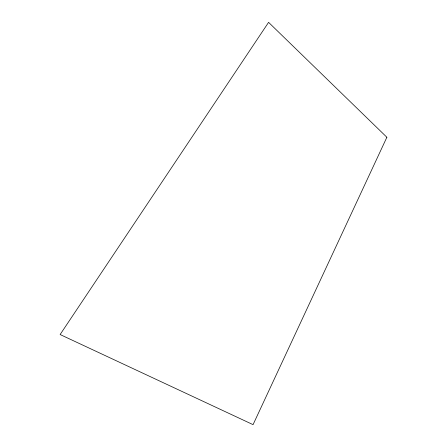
<?xml version="1.0" encoding="UTF-8"?>
<svg xmlns="http://www.w3.org/2000/svg" width="447" height="447" viewBox="0 0 447 447"><rect width="100%" height="100%" fill="white"/><g stroke="black" fill="none" stroke-linecap="round" stroke-linejoin="round"><path stroke-width="0.67" d="M386.873 137.268L253.058 424.65L60.127 334.535L268.586 22.35L386.873 137.268"/></g></svg>
